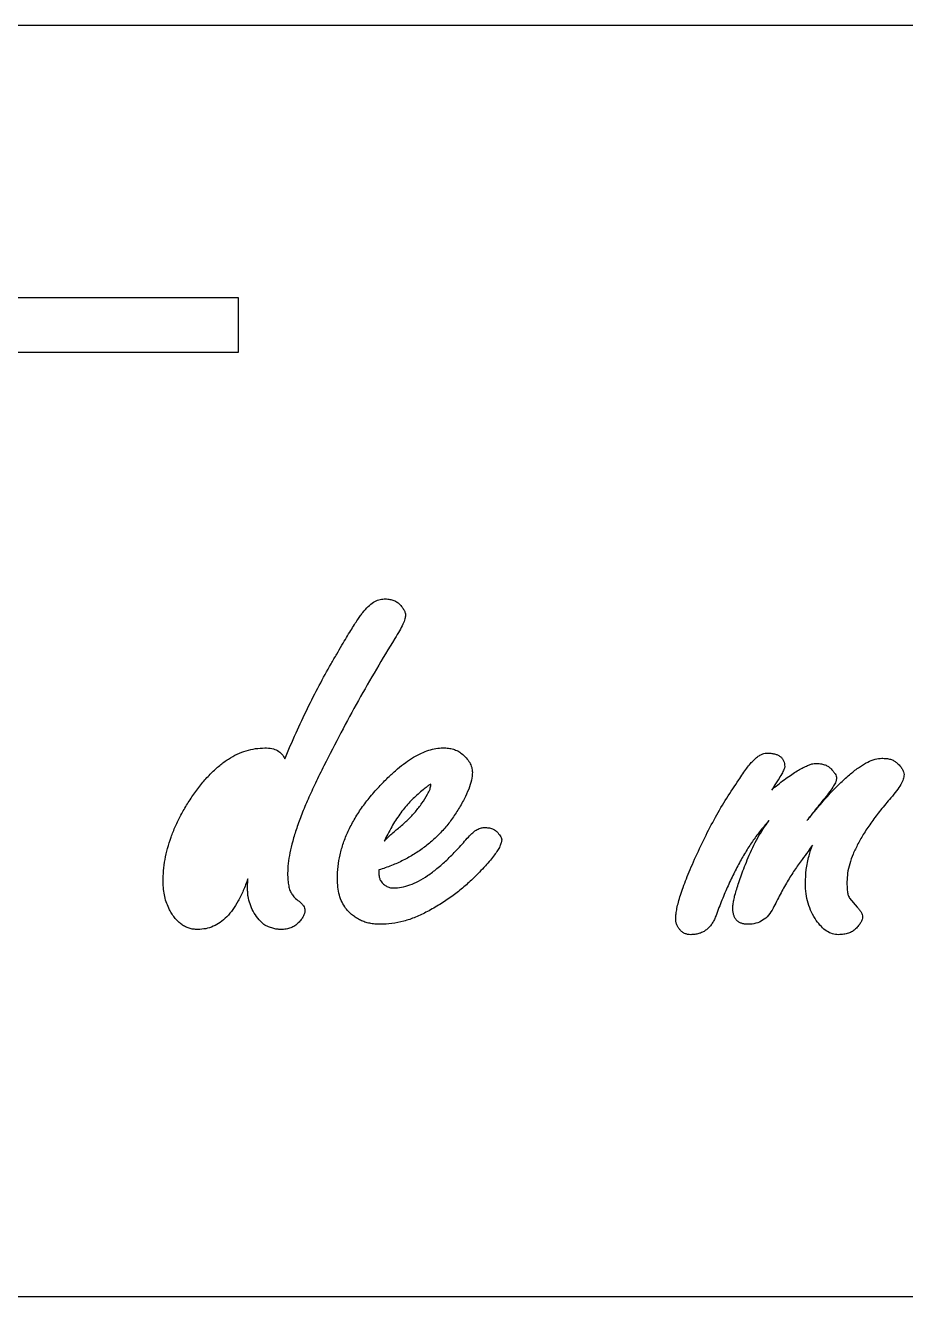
# Model space of a CAD drawing. Header units: millimetres. Extents: x 1 to 632, y 0 to 1598.
# Drawn here: x 245.2 to 293.7, y 1527.9 to 1597.9 of the extents above; entities that cross this region are included whole.
import ezdxf

# ---------------------------------------------------------------- set-up
doc = ezdxf.new("R2010")
doc.units = ezdxf.units.MM

msp = doc.modelspace()

# ---------------------------------------------------------------- linework, layer by layer
at = {"color": 7, "linetype": 'Continuous', "lineweight": 25}
for p, q in [((631.946, 1597.888), (1.946, 1597.888)), ((256.946, 1582.888), (216.946, 1582.888)), ((256.946, 1579.888), (256.946, 1582.888)), ((216.946, 1579.888), (256.946, 1579.888)), ((264.689, 1551.379), (264.689, 1551.254)), ((290.608, 1549.821), (291.027, 1549.33)), ((101.946, 1527.888), (401.946, 1527.888))]:
    msp.add_line(p, q, dxfattribs=at)
for points, knots in [([(263.803, 1565.562), (263.898, 1565.675), (264.073, 1565.883), (264.373, 1566.119), (264.671, 1566.28), (264.879, 1566.299), (264.977, 1566.308)], [0, 0, 0, 0, 0.306057, 0.567366, 0.795476, 1, 1, 1, 1]), ([(264.977, 1566.308), (265.064, 1566.305), (265.227, 1566.3), (265.457, 1566.244), (265.658, 1566.158), (265.765, 1566.067), (265.817, 1566.022)], [0, 0, 0, 0, 0.285694, 0.538375, 0.775883, 1, 1, 1, 1]), ([(265.817, 1566.022), (265.867, 1565.965), (265.96, 1565.86), (266.068, 1565.701), (266.139, 1565.554), (266.151, 1565.459), (266.156, 1565.415)], [0, 0, 0, 0, 0.3218939, 0.5945063, 0.8145822, 1, 1, 1, 1]), ([(262.053, 1562.732), (262.158, 1562.91), (262.357, 1563.25), (262.635, 1563.739), (262.895, 1564.17), (263.126, 1564.551), (263.334, 1564.877), (263.509, 1565.155), (263.665, 1565.377), (263.761, 1565.506), (263.803, 1565.562)], [0, 0, 0, 0, 0.186279, 0.35509, 0.506632, 0.640242, 0.755938, 0.854872, 0.936709, 1, 1, 1, 1]), ([(266.156, 1565.415), (266.147, 1565.344), (266.125, 1565.172), (265.996, 1564.888), (265.816, 1564.526), (265.656, 1564.268), (265.567, 1564.125)], [0, 0, 0, 0, 0.1489, 0.36349, 0.647028, 1, 1, 1, 1]), ([(265.567, 1564.125), (265.224, 1563.565), (264.535, 1562.439), (263.548, 1560.707), (262.586, 1558.933), (261.97, 1557.727), (261.66, 1557.12)], [0, 0, 0, 0, 0.245168, 0.493918, 0.745149, 1, 1, 1, 1]), ([(259.5, 1557.495), (259.705, 1557.973), (260.108, 1558.907), (260.742, 1560.258), (261.382, 1561.529), (261.833, 1562.338), (262.053, 1562.732)], [0, 0, 0, 0, 0.267495, 0.523762, 0.76762, 1, 1, 1, 1]), ([(254.549, 1555.629), (254.694, 1555.826), (254.973, 1556.205), (255.439, 1556.703), (255.901, 1557.139), (256.381, 1557.49), (256.872, 1557.763), (257.374, 1557.955), (257.887, 1558.079), (258.233, 1558.095), (258.406, 1558.102)], [0, 0, 0, 0, 0.15374, 0.296371, 0.429041, 0.553161, 0.669791, 0.782248, 0.890938, 1, 1, 1, 1]), ([(258.406, 1558.102), (258.537, 1558.098), (258.779, 1558.09), (259.104, 1557.97), (259.365, 1557.776), (259.454, 1557.59), (259.5, 1557.495)], [0, 0, 0, 0, 0.292075, 0.541711, 0.767783, 1, 1, 1, 1]), ([(264.765, 1556.04), (264.922, 1556.203), (265.225, 1556.517), (265.694, 1556.934), (266.144, 1557.295), (266.582, 1557.588), (267.009, 1557.815), (267.42, 1557.976), (267.819, 1558.085), (268.083, 1558.097), (268.211, 1558.102)], [0, 0, 0, 0, 0.164795, 0.317556, 0.45722, 0.58469, 0.701059, 0.808146, 0.906471, 1, 1, 1, 1]), ([(268.211, 1558.102), (268.313, 1558.1), (268.509, 1558.094), (268.784, 1558.036), (269.032, 1557.943), (269.17, 1557.847), (269.238, 1557.799)], [0, 0, 0, 0, 0.278904, 0.53828, 0.7717, 1, 1, 1, 1]), ([(269.238, 1557.799), (269.327, 1557.718), (269.495, 1557.567), (269.689, 1557.309), (269.811, 1557.038), (269.825, 1556.851), (269.832, 1556.759)], [0, 0, 0, 0, 0.291029, 0.546611, 0.777918, 1, 1, 1, 1]), ([(284.501, 1556.335), (284.573, 1556.452), (284.711, 1556.674), (284.932, 1556.972), (285.136, 1557.229), (285.331, 1557.44), (285.52, 1557.604), (285.699, 1557.722), (285.871, 1557.803), (285.986, 1557.812), (286.041, 1557.817)], [0, 0, 0, 0, 0.187594, 0.355661, 0.503968, 0.634325, 0.74633, 0.842926, 0.926409, 1, 1, 1, 1]), ([(286.041, 1557.817), (286.118, 1557.814), (286.263, 1557.808), (286.467, 1557.78), (286.642, 1557.721), (286.785, 1557.637), (286.9, 1557.531), (286.975, 1557.396), (287.028, 1557.242), (287.03, 1557.13), (287.032, 1557.071)], [0, 0, 0, 0, 0.16446, 0.308253, 0.435062, 0.552568, 0.657526, 0.763665, 0.876496, 1, 1, 1, 1]), ([(288.259, 1554.102), (288.479, 1554.372), (288.896, 1554.882), (289.516, 1555.582), (290.095, 1556.173), (290.629, 1556.658), (291.12, 1557.041), (291.572, 1557.312), (291.983, 1557.493), (292.252, 1557.519), (292.376, 1557.531)], [0, 0, 0, 0, 0.1906035, 0.3610381, 0.5121607, 0.6438502, 0.7567474, 0.852574, 0.9324001, 1, 1, 1, 1]), ([(292.376, 1557.531), (292.462, 1557.529), (292.626, 1557.525), (292.853, 1557.483), (293.045, 1557.407), (293.148, 1557.331), (293.197, 1557.294)], [0, 0, 0, 0, 0.297099, 0.56296, 0.790013, 1, 1, 1, 1]), ([(261.66, 1557.12), (261.502, 1556.804), (261.198, 1556.197), (260.791, 1555.307), (260.445, 1554.477), (260.163, 1553.705), (259.94, 1552.994), (259.784, 1552.342), (259.681, 1551.75), (259.667, 1551.374), (259.66, 1551.196)], [0, 0, 0, 0, 0.1682904, 0.3233609, 0.4660217, 0.5964975, 0.714405, 0.8208021, 0.9155227, 1, 1, 1, 1]), ([(287.032, 1557.071), (287.02, 1557.02), (286.988, 1556.879), (286.851, 1556.638), (286.653, 1556.298), (286.484, 1556.045), (286.389, 1555.902)], [0, 0, 0, 0, 0.11707, 0.321012, 0.615004, 1, 1, 1, 1]), ([(286.648, 1556.076), (286.768, 1556.167), (286.998, 1556.341), (287.329, 1556.582), (287.635, 1556.784), (287.91, 1556.952), (288.162, 1557.076), (288.378, 1557.173), (288.569, 1557.232), (288.688, 1557.241), (288.742, 1557.245)], [0, 0, 0, 0, 0.186609, 0.356687, 0.50675, 0.639623, 0.754846, 0.852954, 0.933341, 1, 1, 1, 1]), ([(288.742, 1557.245), (288.827, 1557.242), (288.988, 1557.235), (289.212, 1557.187), (289.405, 1557.108), (289.505, 1557.023), (289.554, 1556.982)], [0, 0, 0, 0, 0.291658, 0.552974, 0.781528, 1, 1, 1, 1]), ([(289.554, 1556.982), (289.605, 1556.93), (289.698, 1556.835), (289.8, 1556.686), (289.871, 1556.556), (289.883, 1556.471), (289.889, 1556.433)], [0, 0, 0, 0, 0.332768, 0.606853, 0.826278, 1, 1, 1, 1]), ([(293.197, 1557.294), (293.259, 1557.238), (293.373, 1557.135), (293.5, 1556.962), (293.584, 1556.795), (293.597, 1556.682), (293.603, 1556.629)], [0, 0, 0, 0, 0.311584, 0.574844, 0.801945, 1, 1, 1, 1]), ([(267.555, 1556.102), (267.529, 1556.091), (267.451, 1556.057), (267.309, 1555.948), (267.097, 1555.782), (266.937, 1555.642), (266.845, 1555.562)], [0, 0, 0, 0, 0.09375, 0.28752, 0.593001, 1, 1, 1, 1]), ([(267.546, 1556.076), (267.546, 1556.084), (267.546, 1556.094), (267.553, 1556.101), (267.555, 1556.102)], [0, 0, 0, 0, 0.7828707, 1, 1, 1, 1]), ([(269.832, 1556.759), (269.821, 1556.615), (269.797, 1556.299), (269.627, 1555.806), (269.377, 1555.249), (269.15, 1554.872), (269.028, 1554.669)], [0, 0, 0, 0, 0.19065, 0.417815, 0.686263, 1, 1, 1, 1]), ([(282.072, 1551.968), (282.254, 1552.366), (282.614, 1553.148), (283.204, 1554.274), (283.827, 1555.335), (284.278, 1556.005), (284.501, 1556.335)], [0, 0, 0, 0, 0.262244, 0.516075, 0.761682, 1, 1, 1, 1]), ([(289.889, 1556.433), (289.878, 1556.371), (289.853, 1556.22), (289.714, 1555.978), (289.508, 1555.676), (289.334, 1555.46), (289.237, 1555.339)], [0, 0, 0, 0, 0.145515, 0.354807, 0.639407, 1, 1, 1, 1]), ([(293.603, 1556.629), (293.592, 1556.546), (293.567, 1556.356), (293.415, 1556.059), (293.185, 1555.716), (292.988, 1555.481), (292.88, 1555.352)], [0, 0, 0, 0, 0.167456, 0.384628, 0.661291, 1, 1, 1, 1]), ([(252.803, 1550.727), (252.809, 1550.932), (252.819, 1551.343), (252.901, 1551.959), (253.042, 1552.573), (253.235, 1553.187), (253.483, 1553.801), (253.782, 1554.416), (254.135, 1555.032), (254.409, 1555.427), (254.549, 1555.629)], [0, 0, 0, 0, 0.115766, 0.233252, 0.351831, 0.473049, 0.597677, 0.727181, 0.860687, 1, 1, 1, 1]), ([(262.403, 1550.91), (262.41, 1551.13), (262.423, 1551.57), (262.541, 1552.225), (262.724, 1552.876), (262.986, 1553.522), (263.325, 1554.162), (263.731, 1554.801), (264.211, 1555.435), (264.577, 1555.834), (264.765, 1556.04)], [0, 0, 0, 0, 0.1135706, 0.2278412, 0.3440868, 0.4638477, 0.5884167, 0.7191765, 0.8557249, 1, 1, 1, 1]), ([(266.845, 1555.562), (266.668, 1555.398), (266.302, 1555.059), (265.819, 1554.446), (265.365, 1553.744), (265.108, 1553.227), (264.975, 1552.96)], [0, 0, 0, 0, 0.223996, 0.463995, 0.722212, 1, 1, 1, 1]), ([(265.818, 1553.732), (265.976, 1553.867), (266.286, 1554.134), (266.697, 1554.581), (267.063, 1555.047), (267.264, 1555.383), (267.363, 1555.549)], [0, 0, 0, 0, 0.2597467, 0.5113595, 0.7582511, 1, 1, 1, 1]), ([(267.363, 1555.549), (267.417, 1555.643), (267.511, 1555.808), (267.535, 1555.995), (267.546, 1556.076)], [0, 0, 0, 0, 0.57177, 1, 1, 1, 1]), ([(289.237, 1555.339), (289.131, 1555.208), (288.934, 1554.966), (288.667, 1554.627), (288.449, 1554.345), (288.318, 1554.177), (288.259, 1554.102)], [0, 0, 0, 0, 0.320201, 0.59441, 0.820428, 1, 1, 1, 1]), ([(292.88, 1555.352), (292.689, 1555.128), (292.322, 1554.698), (291.829, 1554.049), (291.41, 1553.429), (291.071, 1552.833), (290.795, 1552.271), (290.61, 1551.733), (290.481, 1551.225), (290.467, 1550.892), (290.46, 1550.732)], [0, 0, 0, 0, 0.166386, 0.319272, 0.459759, 0.588436, 0.705666, 0.812464, 0.909867, 1, 1, 1, 1]), ([(269.028, 1554.669), (268.901, 1554.473), (268.649, 1554.084), (268.207, 1553.554), (267.728, 1553.067), (267.202, 1552.634), (266.638, 1552.242), (266.028, 1551.904), (265.377, 1551.61), (264.921, 1551.457), (264.689, 1551.379)], [0, 0, 0, 0, 0.125845, 0.249426, 0.3713, 0.493134, 0.615879, 0.740771, 0.868155, 1, 1, 1, 1]), ([(286.175, 1554.102), (286.034, 1553.943), (285.745, 1553.616), (285.341, 1553.081), (284.953, 1552.491), (284.571, 1551.853), (284.215, 1551.154), (283.86, 1550.411), (283.525, 1549.611), (283.317, 1549.057), (283.21, 1548.772)], [0, 0, 0, 0, 0.103662, 0.2132, 0.327579, 0.448574, 0.576421, 0.710791, 0.851279, 1, 1, 1, 1]), ([(285.023, 1552.058), (285.104, 1552.245), (285.266, 1552.614), (285.534, 1553.146), (285.842, 1553.639), (286.064, 1553.949), (286.175, 1554.102)], [0, 0, 0, 0, 0.259868, 0.513575, 0.75893, 1, 1, 1, 1]), ([(264.975, 1552.96), (265.096, 1553.084), (265.364, 1553.356), (265.658, 1553.599), (265.818, 1553.732)], [0, 0, 0, 0, 0.455089, 1, 1, 1, 1]), ([(269.551, 1553.125), (269.631, 1553.214), (269.781, 1553.378), (270.023, 1553.569), (270.258, 1553.694), (270.418, 1553.711), (270.493, 1553.718)], [0, 0, 0, 0, 0.314466, 0.581299, 0.806346, 1, 1, 1, 1]), ([(270.493, 1553.718), (270.572, 1553.715), (270.721, 1553.708), (270.93, 1553.663), (271.103, 1553.572), (271.188, 1553.484), (271.229, 1553.442)], [0, 0, 0, 0, 0.291828, 0.551515, 0.782446, 1, 1, 1, 1]), ([(271.229, 1553.442), (271.26, 1553.399), (271.317, 1553.321), (271.391, 1553.216), (271.436, 1553.126), (271.444, 1553.071), (271.448, 1553.049)], [0, 0, 0, 0, 0.351449, 0.634576, 0.84985, 1, 1, 1, 1]), ([(265.493, 1550.388), (265.639, 1550.398), (265.944, 1550.419), (266.409, 1550.551), (266.89, 1550.772), (267.39, 1551.074), (267.91, 1551.462), (268.442, 1551.939), (269, 1552.495), (269.361, 1552.908), (269.551, 1553.125)], [0, 0, 0, 0, 0.087467, 0.182241, 0.286369, 0.402251, 0.530467, 0.672633, 0.828339, 1, 1, 1, 1]), ([(271.448, 1553.049), (271.441, 1552.992), (271.426, 1552.865), (271.348, 1552.666), (271.218, 1552.443), (271.043, 1552.187), (270.813, 1551.905), (270.541, 1551.586), (270.214, 1551.244), (269.975, 1551.011), (269.85, 1550.888)], [0, 0, 0, 0, 0.062933, 0.139523, 0.233269, 0.34625, 0.480122, 0.633249, 0.806821, 1, 1, 1, 1]), ([(288.558, 1552.747), (288.479, 1552.633), (288.292, 1552.366), (288.098, 1552.105), (287.987, 1551.955)], [0.7029853, 0.7029853, 0.7029853, 0.7029853, 0.8299301, 1, 1, 1, 1]), ([(288.175, 1550.643), (288.184, 1550.896), (288.202, 1551.408), (288.352, 1552.112), (288.489, 1552.554), (288.558, 1552.747)], [0, 0, 0, 0, 0.2390894, 0.4824049, 0.6753521, 0.6753521, 0.6753521, 0.6753521]), ([(281.032, 1548.71), (281.036, 1548.795), (281.046, 1548.981), (281.099, 1549.28), (281.181, 1549.624), (281.292, 1550.012), (281.441, 1550.44), (281.622, 1550.911), (281.829, 1551.428), (281.989, 1551.783), (282.072, 1551.968)], [0, 0, 0, 0, 0.074186, 0.162337, 0.265002, 0.382525, 0.514321, 0.6602, 0.822697, 1, 1, 1, 1]), ([(284.175, 1549.277), (284.178, 1549.344), (284.185, 1549.492), (284.229, 1549.734), (284.297, 1550.017), (284.393, 1550.341), (284.506, 1550.713), (284.659, 1551.122), (284.824, 1551.579), (284.955, 1551.893), (285.023, 1552.058)], [0, 0, 0, 0, 0.06897, 0.15269, 0.251727, 0.367891, 0.500903, 0.650373, 0.816832, 1, 1, 1, 1]), ([(287.987, 1551.955), (287.848, 1551.763), (287.56, 1551.367), (287.162, 1550.721), (286.767, 1550.019), (286.521, 1549.523), (286.393, 1549.268)], [0, 0, 0, 0, 0.227219, 0.469492, 0.726272, 1, 1, 1, 1]), ([(264.689, 1551.254), (264.688, 1551.162), (264.687, 1551.015), (264.737, 1550.877), (264.756, 1550.826)], [0, 0, 0, 0, 0.6249408, 1, 1, 1, 1]), ([(253.16, 1549.192), (253.105, 1549.306), (252.993, 1549.539), (252.885, 1549.916), (252.815, 1550.314), (252.807, 1550.587), (252.803, 1550.727)], [0, 0, 0, 0, 0.2397869, 0.4856001, 0.7359794, 1, 1, 1, 1]), ([(257.468, 1550.897), (257.389, 1550.677), (257.239, 1550.258), (256.962, 1549.688), (256.658, 1549.204), (256.327, 1548.803), (255.963, 1548.49), (255.571, 1548.263), (255.148, 1548.129), (254.856, 1548.111), (254.709, 1548.102)], [0, 0, 0, 0, 0.1670443, 0.3171197, 0.451748, 0.5738446, 0.686837, 0.7919447, 0.8953924, 1, 1, 1, 1]), ([(257.482, 1549.928), (257.475, 1549.991), (257.461, 1550.127), (257.452, 1550.352), (257.46, 1550.613), (257.465, 1550.799), (257.468, 1550.897)], [0, 0, 0, 0, 0.194184, 0.424497, 0.696089, 1, 1, 1, 1]), ([(259.66, 1551.196), (259.662, 1551.069), (259.665, 1550.836), (259.71, 1550.518), (259.774, 1550.254), (259.855, 1550.113), (259.893, 1550.049)], [0, 0, 0, 0, 0.320223, 0.590175, 0.813073, 1, 1, 1, 1]), ([(262.854, 1549.277), (262.784, 1549.384), (262.64, 1549.607), (262.502, 1549.999), (262.415, 1550.438), (262.407, 1550.748), (262.403, 1550.91)], [0, 0, 0, 0, 0.223119, 0.460925, 0.717088, 1, 1, 1, 1]), ([(264.756, 1550.826), (264.803, 1550.759), (264.893, 1550.631), (265.076, 1550.494), (265.276, 1550.402), (265.42, 1550.393), (265.493, 1550.388)], [0, 0, 0, 0, 0.2736487, 0.5192714, 0.7585212, 1, 1, 1, 1]), ([(269.85, 1550.888), (269.666, 1550.717), (269.297, 1550.374), (268.695, 1549.903), (268.046, 1549.475), (267.589, 1549.219), (267.359, 1549.089)], [0, 0, 0, 0, 0.24403, 0.490569, 0.742411, 1, 1, 1, 1]), ([(288.773, 1548.602), (288.679, 1548.75), (288.491, 1549.045), (288.316, 1549.547), (288.19, 1550.08), (288.18, 1550.451), (288.175, 1550.643)], [0, 0, 0, 0, 0.2419523, 0.4847783, 0.7347158, 1, 1, 1, 1]), ([(290.46, 1550.732), (290.462, 1550.62), (290.464, 1550.42), (290.488, 1550.156), (290.529, 1549.958), (290.585, 1549.861), (290.608, 1549.821)], [0, 0, 0, 0, 0.358757, 0.642334, 0.854569, 1, 1, 1, 1]), ([(258.343, 1548.375), (258.231, 1548.49), (258.013, 1548.714), (257.759, 1549.098), (257.575, 1549.502), (257.513, 1549.787), (257.482, 1549.928)], [0, 0, 0, 0, 0.267567, 0.516988, 0.760314, 1, 1, 1, 1]), ([(259.893, 1550.049), (259.941, 1549.986), (260.056, 1549.837), (260.204, 1549.722), (260.29, 1549.656)], [0, 0, 0, 0, 0.424039, 1, 1, 1, 1]), ([(254.709, 1548.102), (254.629, 1548.106), (254.472, 1548.113), (254.243, 1548.164), (254.027, 1548.249), (253.825, 1548.372), (253.635, 1548.525), (253.46, 1548.716), (253.3, 1548.94), (253.208, 1549.106), (253.16, 1549.192)], [0, 0, 0, 0, 0.120792, 0.234999, 0.35016, 0.467228, 0.587773, 0.71563, 0.853073, 1, 1, 1, 1]), ([(260.607, 1549.152), (260.602, 1549.097), (260.592, 1548.982), (260.519, 1548.811), (260.404, 1548.636), (260.25, 1548.462), (260.064, 1548.298), (259.832, 1548.188), (259.574, 1548.112), (259.39, 1548.106), (259.294, 1548.102)], [0, 0, 0, 0, 0.0882057, 0.1873513, 0.2997755, 0.428765, 0.5648642, 0.7005299, 0.8442075, 1, 1, 1, 1]), ([(260.29, 1549.656), (260.338, 1549.616), (260.426, 1549.542), (260.527, 1549.413), (260.597, 1549.285), (260.604, 1549.194), (260.607, 1549.152)], [0, 0, 0, 0, 0.302992, 0.561274, 0.794847, 1, 1, 1, 1]), ([(264.756, 1548.388), (264.658, 1548.391), (264.465, 1548.396), (264.182, 1548.435), (263.918, 1548.508), (263.67, 1548.606), (263.44, 1548.733), (263.225, 1548.885), (263.025, 1549.064), (262.912, 1549.205), (262.854, 1549.277)], [0, 0, 0, 0, 0.135314, 0.265653, 0.390855, 0.512178, 0.631337, 0.751809, 0.873598, 1, 1, 1, 1]), ([(285.014, 1548.388), (284.948, 1548.39), (284.824, 1548.395), (284.649, 1548.435), (284.5, 1548.505), (284.38, 1548.609), (284.282, 1548.735), (284.223, 1548.893), (284.18, 1549.075), (284.177, 1549.206), (284.175, 1549.277)], [0, 0, 0, 0, 0.140564, 0.265029, 0.381919, 0.490472, 0.602025, 0.719219, 0.849895, 1, 1, 1, 1]), ([(286.393, 1549.268), (286.314, 1549.134), (286.162, 1548.88), (285.833, 1548.593), (285.443, 1548.413), (285.16, 1548.397), (285.014, 1548.388)], [0, 0, 0, 0, 0.268312, 0.5121283, 0.7471844, 1, 1, 1, 1]), ([(291.027, 1549.33), (291.07, 1549.283), (291.151, 1549.196), (291.246, 1549.059), (291.306, 1548.926), (291.314, 1548.837), (291.318, 1548.794)], [0, 0, 0, 0, 0.304517, 0.572672, 0.797438, 1, 1, 1, 1]), ([(267.359, 1549.089), (267.142, 1548.981), (266.721, 1548.77), (266.063, 1548.552), (265.409, 1548.415), (264.972, 1548.397), (264.756, 1548.388)], [0, 0, 0, 0, 0.266382, 0.519009, 0.761577, 1, 1, 1, 1]), ([(281.259, 1548.089), (281.225, 1548.131), (281.155, 1548.215), (281.085, 1548.367), (281.038, 1548.533), (281.034, 1548.65), (281.032, 1548.71)], [0, 0, 0, 0, 0.240244, 0.482295, 0.735258, 1, 1, 1, 1]), ([(283.21, 1548.772), (283.176, 1548.697), (283.11, 1548.552), (282.992, 1548.352), (282.845, 1548.19), (282.683, 1548.054), (282.503, 1547.945), (282.303, 1547.869), (282.086, 1547.823), (281.935, 1547.819), (281.858, 1547.817)], [0, 0, 0, 0, 0.139685, 0.269704, 0.391015, 0.50904, 0.626526, 0.745328, 0.868816, 1, 1, 1, 1]), ([(289.992, 1547.817), (289.88, 1547.826), (289.651, 1547.846), (289.326, 1548.007), (289.025, 1548.262), (288.861, 1548.484), (288.773, 1548.602)], [0, 0, 0, 0, 0.22142, 0.4531432, 0.7074142, 1, 1, 1, 1]), ([(291.318, 1548.794), (291.313, 1548.746), (291.302, 1548.639), (291.223, 1548.478), (291.099, 1548.308), (290.995, 1548.198), (290.938, 1548.138)], [0, 0, 0, 0, 0.1865405, 0.4134388, 0.6819208, 1, 1, 1, 1]), ([(259.294, 1548.102), (259.221, 1548.107), (259.069, 1548.115), (258.836, 1548.166), (258.591, 1548.253), (258.429, 1548.333), (258.343, 1548.375)], [0, 0, 0, 0, 0.219934, 0.457707, 0.713797, 1, 1, 1, 1]), ([(281.858, 1547.817), (281.799, 1547.82), (281.685, 1547.828), (281.522, 1547.876), (281.377, 1547.965), (281.299, 1548.047), (281.259, 1548.089)], [0, 0, 0, 0, 0.257748, 0.50523, 0.744272, 1, 1, 1, 1]), ([(290.938, 1548.138), (290.88, 1548.089), (290.761, 1547.988), (290.537, 1547.886), (290.276, 1547.83), (290.09, 1547.821), (289.992, 1547.817)], [0, 0, 0, 0, 0.220614, 0.456587, 0.711454, 1, 1, 1, 1])]:
    msp.add_open_spline(points, degree=3, knots=knots, dxfattribs=at)
for points in [[(286.315, 1555.783), (286.423, 1555.884), (286.535, 1555.98), (286.648, 1556.076)], [(286.389, 1555.902), (286.364, 1555.862), (286.339, 1555.823), (286.315, 1555.783)]]:
    msp.add_open_spline(points, degree=3, dxfattribs=at)

doc.saveas('drawing.dxf')
